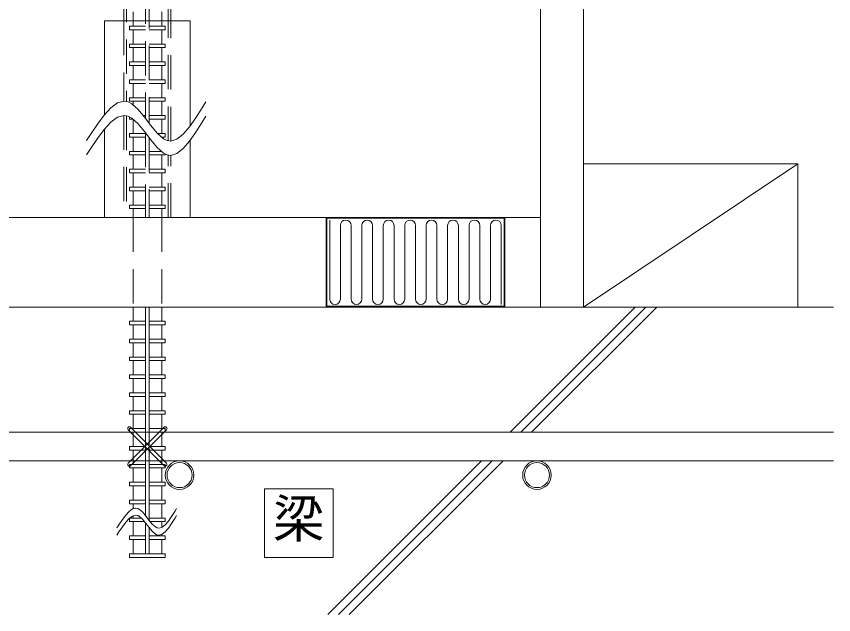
# Model space of a CAD drawing. Units: millimetres, scale not verified. Extents: x -1603 to 1603, y -1111 to 1111.
# Drawn here: x 743.3 to 972, y -874 to -706.8 of the extents above; entities that cross this region are included whole.
import ezdxf
from ezdxf.enums import TextEntityAlignment as Align

# ---------------------------------------------------------------- set-up
doc = ezdxf.new("R2010")
doc.units = ezdxf.units.MM
doc.header["$LTSCALE"] = 8
doc.linetypes.add('DASHED1', pattern=[1.8, 1.2, -0.6])
doc.layers.add('4-0_通り芯', color=5, linetype='Continuous', lineweight=9)
doc.styles.add('ＭＳ ゴシック', font='')
doc.styles.get('ＭＳ ゴシック').set_extended_font_data('MS Gothic')

msp = doc.modelspace()

# ---------------------------------------------------------------- linework, layer by layer
at = {"layer": '4-0_通り芯', "color": 7}
for p, q in [((890, -558), (890, -788)), ((902, -558), (902, -788)), ((768, -708), (768, -734.247)), ((792, -708), (768, -708)), ((792, -708), (792, -737.388)), ((768, -738.247), (768, -763)), ((792, -741.388), (792, -763)), ((792, -763), (768, -763)), ((670, -788), (972, -788)), ((881.5, -823), (916.5, -788)), ((884.5, -823), (919.5, -788)), ((887.5, -823), (922.5, -788)), ((774.646, -831.646), (784.646, -821.646)), ((774.646, -822.354), (784.646, -832.354)), ((775.354, -821.646), (785.354, -831.646)), ((775.354, -832.354), (785.354, -822.354)), ((830.5, -874), (873.5, -831)), ((833.5, -874), (876.5, -831)), ((836.5, -874), (879.5, -831))]:
    msp.add_line(p, q, dxfattribs=at)
at = {"layer": '4-0_通り芯', "color": 2}
for p, q in [((773.45, -685.353), (773.45, -708)), ((786.55, -708), (786.55, -685.408))]:
    msp.add_line(p, q, dxfattribs=at)
at = {"layer": '4-0_通り芯', "color": 2, "linetype": 'DASHED1'}
for p, q in [((774.2, -684.406), (774.2, -730.552)), ((785.8, -741.542), (785.8, -686.452)), ((773.45, -708), (773.45, -730.458)), ((786.55, -741.634), (786.55, -708)), ((773.45, -734.458), (773.45, -763)), ((774.2, -734.552), (774.2, -763)), ((785.8, -763), (785.8, -745.542)), ((786.55, -763), (786.55, -745.634))]:
    msp.add_line(p, q, dxfattribs=at)
at = {"layer": '4-0_通り芯', "color": 4, "linetype": 'DASHED1'}
for p, q in [((779.5, -684.855), (779.5, -735.35)), ((780.5, -686.165), (780.5, -736.672)), ((776, -705.5), (776, -709.5)), ((784, -705.5), (784, -709.5)), ((776, -710.5), (776, -714.5)), ((784, -710.5), (784, -714.5)), ((776, -715.5), (776, -719.5)), ((784, -715.5), (784, -719.5)), ((776, -720.5), (776, -724.5)), ((784, -720.5), (784, -724.5)), ((776, -725.5), (776, -729.5)), ((784, -725.5), (784, -729.5)), ((776, -730.5), (776, -731.491)), ((784, -730.5), (784, -734.5)), ((776, -735.5), (776, -739.5)), ((784, -735.5), (784, -739.5)), ((776, -740.5), (776, -744.5)), ((779.5, -739.35), (779.5, -763)), ((780.5, -740.672), (780.5, -763)), ((776, -745.5), (776, -749.5)), ((784, -745.5), (784, -749.5)), ((776, -750.5), (776, -754.5)), ((784, -750.5), (784, -754.5)), ((776, -755.5), (776, -759.5)), ((784, -755.5), (784, -759.5)), ((776, -760.5), (776, -763)), ((784, -760.5), (784, -763)), ((776, -763), (776, -788)), ((784, -763), (784, -788))]:
    msp.add_line(p, q, dxfattribs=at)
at = {"layer": '4-0_通り芯', "linetype": 'DASHED1'}
for p, q in [((775, -709.5), (779.5, -709.5)), ((775, -710.5), (775, -709.5)), ((779.5, -710.5), (775, -710.5)), ((780.5, -709.5), (785, -709.5)), ((785, -710.5), (780.5, -710.5)), ((785, -709.5), (785, -710.5)), ((775, -714.5), (779.5, -714.5)), ((775, -715.5), (775, -714.5)), ((779.5, -715.5), (775, -715.5)), ((780.5, -714.5), (785, -714.5)), ((785, -715.5), (780.5, -715.5)), ((785, -714.5), (785, -715.5)), ((775, -719.5), (779.5, -719.5)), ((775, -720.5), (775, -719.5)), ((780.5, -719.5), (785, -719.5)), ((785, -719.5), (785, -720.5)), ((779.5, -720.5), (775, -720.5)), ((785, -720.5), (780.5, -720.5)), ((775, -724.5), (779.5, -724.5)), ((775, -725.5), (775, -724.5)), ((780.5, -724.5), (785, -724.5)), ((785, -724.5), (785, -725.5)), ((779.5, -725.5), (775, -725.5)), ((785, -725.5), (780.5, -725.5)), ((775, -729.5), (779.5, -729.5)), ((775, -730.5), (775, -729.5)), ((779.5, -730.5), (775, -730.5)), ((780.5, -729.5), (785, -729.5)), ((785, -730.5), (780.5, -730.5)), ((785, -729.5), (785, -730.5)), ((778.827, -734.5), (779.5, -734.5)), ((785, -735.5), (780.5, -735.5)), ((775, -739.5), (779.5, -739.5)), ((775, -740.5), (775, -739.5)), ((779.5, -740.5), (775, -740.5)), ((782.813, -739.5), (785, -739.5)), ((785, -740.5), (783.931, -740.5)), ((785, -739.5), (785, -740.5)), ((775, -744.5), (779.5, -744.5)), ((775, -745.5), (775, -744.5)), ((780.5, -744.5), (783.931, -744.5)), ((785, -745.251), (785, -745.5)), ((779.5, -745.5), (775, -745.5)), ((785, -745.5), (780.5, -745.5)), ((775, -749.5), (779.5, -749.5)), ((775, -750.5), (775, -749.5)), ((780.5, -749.5), (785, -749.5)), ((785, -749.5), (785, -750.5)), ((779.5, -750.5), (775, -750.5)), ((785, -750.5), (780.5, -750.5)), ((775, -754.5), (779.5, -754.5)), ((775, -755.5), (775, -754.5)), ((780.5, -754.5), (785, -754.5)), ((785, -754.5), (785, -755.5)), ((779.5, -755.5), (775, -755.5)), ((785, -755.5), (780.5, -755.5)), ((775, -759.5), (779.5, -759.5)), ((775, -760.5), (775, -759.5)), ((779.5, -760.5), (775, -760.5)), ((780.5, -759.5), (785, -759.5)), ((785, -760.5), (780.5, -760.5)), ((785, -759.5), (785, -760.5))]:
    msp.add_line(p, q, dxfattribs=at)
at = {"layer": '4-0_通り芯', "color": 3}
for p, q in [((769.797, -732.288), (771.68, -730.918)), ((771.68, -730.918), (773.551, -730.432)), ((773.551, -730.432), (774.629, -730.631)), ((774.629, -730.631), (775.666, -731.185)), ((775.666, -731.185), (777.443, -732.809)), ((795.34, -732.325), (796.366, -730.631)), ((767.906, -734.35), (769.797, -732.288)), ((777.443, -732.809), (779.209, -734.966)), ((793.573, -735.141), (795.34, -732.325)), ((766.007, -736.91), (767.906, -734.35)), ((769.797, -736.288), (771.68, -734.918)), ((771.68, -734.918), (773.551, -734.432)), ((773.551, -734.432), (774.629, -734.631)), ((774.629, -734.631), (775.666, -735.185)), ((775.666, -735.185), (777.443, -736.809)), ((779.209, -734.966), (780.969, -737.292)), ((791.806, -737.665), (793.573, -735.141)), ((795.34, -736.325), (796.366, -734.631)), ((764.104, -739.774), (766.007, -736.91)), ((766.007, -740.91), (767.906, -738.35)), ((767.906, -738.35), (769.797, -736.288)), ((777.443, -736.809), (779.209, -738.966)), ((780.969, -737.292), (782.725, -739.421)), ((790.04, -739.714), (791.806, -737.665)), ((793.573, -739.141), (795.34, -736.325)), ((763, -741.499), (764.104, -739.774)), ((779.209, -738.966), (780.969, -741.292)), ((782.725, -739.421), (784.479, -740.99)), ((788.277, -741.102), (790.04, -739.714)), ((791.806, -741.665), (793.573, -739.141)), ((764.104, -743.774), (766.007, -740.91)), ((780.969, -741.292), (782.725, -743.421)), ((784.479, -740.99), (785.498, -741.499)), ((785.498, -741.499), (786.517, -741.644)), ((786.517, -741.644), (788.277, -741.102)), ((790.04, -743.714), (791.806, -741.665)), ((763, -745.499), (764.104, -743.774)), ((782.725, -743.421), (784.479, -744.99)), ((784.479, -744.99), (785.498, -745.499)), ((786.517, -745.644), (788.277, -745.102)), ((788.277, -745.102), (790.04, -743.714)), ((785.498, -745.499), (786.517, -745.644)), ((902, -788), (962, -748)), ((902, -748), (902, -788)), ((962, -748), (902, -748)), ((962, -788), (962, -748)), ((830, -763), (830, -788)), ((830.2, -763.2), (830.2, -787.8)), ((880, -763), (880, -788)), ((830.2, -787.8), (879.8, -787.8)), ((902, -788), (962, -788)), ((773.953, -846.169), (774.899, -845.139)), ((774.899, -845.139), (775.84, -844.453)), ((775.84, -844.453), (776.775, -844.21)), ((776.775, -844.21), (777.315, -844.31)), ((777.315, -844.31), (777.833, -844.587)), ((777.833, -844.587), (778.721, -845.399)), ((778.721, -845.399), (779.605, -846.478)), ((786.786, -846.565), (787.67, -845.157)), ((787.67, -845.157), (788.183, -844.31)), ((772.052, -848.882), (773.003, -847.449)), ((773.003, -847.449), (773.953, -846.169)), ((773.003, -849.449), (773.953, -848.169)), ((773.953, -848.169), (774.899, -847.139)), ((774.899, -847.139), (775.84, -846.453)), ((775.84, -846.453), (776.775, -846.21)), ((776.775, -846.21), (777.315, -846.31)), ((777.315, -846.31), (777.833, -846.587)), ((777.833, -846.587), (778.721, -847.399)), ((778.721, -847.399), (779.605, -848.478)), ((779.605, -846.478), (780.485, -847.64)), ((780.485, -847.64), (781.362, -848.705)), ((785.02, -848.851), (785.903, -847.827)), ((785.903, -847.827), (786.786, -846.565)), ((786.786, -848.565), (787.67, -847.157)), ((787.67, -847.157), (788.183, -846.31)), ((771.5, -849.744), (772.052, -848.882)), ((772.052, -850.882), (773.003, -849.449)), ((779.605, -848.478), (780.485, -849.64)), ((780.485, -849.64), (781.362, -850.705)), ((781.362, -848.705), (782.24, -849.489)), ((782.24, -849.489), (782.749, -849.744)), ((782.749, -849.744), (783.259, -849.817)), ((783.259, -849.817), (784.139, -849.545)), ((784.139, -849.545), (785.02, -848.851)), ((785.02, -850.851), (785.903, -849.827)), ((785.903, -849.827), (786.786, -848.565)), ((771.5, -851.744), (772.052, -850.882)), ((781.362, -850.705), (782.24, -851.489)), ((782.24, -851.489), (782.749, -851.744)), ((782.749, -851.744), (783.259, -851.817)), ((783.259, -851.817), (784.139, -851.545)), ((784.139, -851.545), (785.02, -850.851))]:
    msp.add_line(p, q, dxfattribs=at)
at = {"layer": '4-0_通り芯', "color": 4}
for p, q in [((690, -763), (890, -763)), ((776, -792), (776, -788)), ((779.5, -846.35), (779.5, -788)), ((780.5, -847.64), (780.5, -788)), ((784, -792), (784, -788)), ((776, -797), (776, -793)), ((784, -797), (784, -793)), ((776, -802), (776, -798)), ((784, -802), (784, -798)), ((776, -807), (776, -803)), ((784, -807), (784, -803)), ((776, -812), (776, -808)), ((784, -812), (784, -808)), ((776, -817), (776, -813)), ((784, -817), (784, -813)), ((776, -822), (776, -818)), ((784, -822), (784, -818)), ((716, -823), (972, -823)), ((776, -827), (776, -823)), ((784, -827), (784, -823)), ((776, -832), (776, -828)), ((784, -832), (784, -828)), ((716, -831), (972, -831)), ((776, -837), (776, -833)), ((784, -837), (784, -833)), ((776, -842), (776, -838)), ((784, -842), (784, -838)), ((776, -844.412), (776, -843)), ((784, -847), (784, -843)), ((776, -847), (776, -846.412)), ((776, -852), (776, -848)), ((784, -849.588), (784, -848)), ((779.5, -857), (779.5, -848.35)), ((780.5, -857), (780.5, -849.64)), ((784, -852), (784, -851.588)), ((776, -857), (776, -853)), ((784, -857), (784, -853))]:
    msp.add_line(p, q, dxfattribs=at)
at = {"layer": '4-0_通り芯'}
for p, q in [((831, -763.7), (831, -785.8)), ((834, -765.2), (834, -785.8)), ((837, -765.2), (837, -785.8)), ((840, -765.2), (840, -785.8)), ((843, -765.2), (843, -785.8)), ((846, -765.2), (846, -785.8)), ((849, -765.2), (849, -785.8)), ((852, -765.2), (852, -785.8)), ((855, -765.2), (855, -785.8)), ((858, -765.2), (858, -785.8)), ((861, -765.2), (861, -785.8)), ((864, -765.2), (864, -785.8)), ((867, -765.2), (867, -785.8)), ((870, -765.2), (870, -785.8)), ((873, -765.2), (873, -785.8)), ((876, -765.2), (876, -785.8)), ((879, -765.2), (879, -787.3)), ((779.5, -792), (775, -792)), ((775, -792), (775, -793)), ((775, -793), (779.5, -793)), ((785, -792), (780.5, -792)), ((780.5, -793), (785, -793)), ((785, -793), (785, -792)), ((779.5, -797), (775, -797)), ((775, -797), (775, -798)), ((775, -798), (779.5, -798)), ((785, -797), (780.5, -797)), ((780.5, -798), (785, -798)), ((785, -798), (785, -797)), ((779.5, -802), (775, -802)), ((775, -802), (775, -803)), ((785, -802), (780.5, -802)), ((785, -803), (785, -802)), ((775, -803), (779.5, -803)), ((780.5, -803), (785, -803)), ((779.5, -807), (775, -807)), ((775, -807), (775, -808)), ((785, -807), (780.5, -807)), ((785, -808), (785, -807)), ((775, -808), (779.5, -808)), ((780.5, -808), (785, -808)), ((779.5, -812), (775, -812)), ((775, -812), (775, -813)), ((775, -813), (779.5, -813)), ((785, -812), (780.5, -812)), ((780.5, -813), (785, -813)), ((785, -813), (785, -812)), ((779.5, -817), (775, -817)), ((775, -817), (775, -818)), ((775, -818), (779.5, -818)), ((785, -817), (780.5, -817)), ((780.5, -818), (785, -818)), ((785, -818), (785, -817)), ((779.5, -822), (775, -822)), ((775, -822), (775, -823)), ((775, -823), (779.5, -823)), ((785, -822), (780.5, -822)), ((780.5, -823), (785, -823)), ((785, -823), (785, -822)), ((779.5, -827), (775, -827)), ((775, -827), (775, -828)), ((785, -827), (780.5, -827)), ((785, -828), (785, -827)), ((775, -828), (779.5, -828)), ((780.5, -828), (785, -828)), ((779.5, -832), (775, -832)), ((775, -832), (775, -833)), ((785, -832), (780.5, -832)), ((785, -833), (785, -832)), ((775, -833), (779.5, -833)), ((780.5, -833), (785, -833)), ((779.5, -837), (775, -837)), ((775, -837), (775, -838)), ((775, -838), (779.5, -838)), ((785, -837), (780.5, -837)), ((780.5, -838), (785, -838)), ((785, -838), (785, -837)), ((779.5, -842), (775, -842)), ((775, -842), (775, -843)), ((775, -843), (779.5, -843)), ((785, -842), (780.5, -842)), ((780.5, -843), (785, -843)), ((785, -843), (785, -842)), ((778.285, -847), (775, -847)), ((775, -847), (775, -848)), ((775, -848), (779.214, -848)), ((785, -847), (780.5, -847)), ((780.781, -848), (785, -848)), ((785, -848), (785, -847)), ((779.5, -852), (775, -852)), ((775, -852), (775, -853)), ((785, -852), (780.5, -852)), ((785, -853), (785, -852)), ((775, -853), (779.5, -853)), ((780.5, -853), (785, -853)), ((785, -857), (775, -857)), ((775, -857), (775, -858)), ((785, -858), (785, -857)), ((775, -858), (785, -858))]:
    msp.add_line(p, q, dxfattribs=at)
at = {"layer": '4-0_通り芯', "linetype": 'DASHED1'}
for points in [[(776.01, -735.5), (775, -735.5), (775, -734.829)], [(780.5, -734.5), (785, -734.5), (785, -735.5)]]:
    msp.add_lwpolyline(points, dxfattribs=at)
at = {"layer": '4-0_通り芯', "color": 3}
msp.add_lwpolyline([(830.2, -763.2), (879.8, -763.2), (879.8, -787.8)], dxfattribs=at)
at = {"layer": '4-0_通り芯', "color": 7}
msp.add_lwpolyline([(812.733, -838.8), (812.733, -858), (831.933, -858), (831.933, -838.8)], close=True, dxfattribs=at)
at = {"layer": '4-0_通り芯', "color": 4}
for centre in [(789, -835), (889, -835)]:
    msp.add_circle(centre, 4, dxfattribs=at)
at = {"layer": '4-0_通り芯'}
for centre in [(789, -835), (889, -835)]:
    msp.add_circle(centre, 3.5, dxfattribs=at)
for centre, start, end in [((835.5, -765.2), 0, 180), ((841.5, -765.2), 0, 180), ((847.5, -765.2), 0, 180), ((853.5, -765.2), 0, 180), ((859.5, -765.2), 0, 180), ((865.5, -765.2), 0, 180), ((871.5, -765.2), 0, 180), ((877.5, -765.2), 0, 180), ((832.5, -785.8), 180, 0), ((838.5, -785.8), 180, 0), ((844.5, -785.8), 180, 0), ((850.5, -785.8), 180, 0), ((856.5, -785.8), 180, 0), ((862.5, -785.8), 180, 0), ((868.5, -785.8), 180, 0), ((874.5, -785.8), 180, 0)]:
    msp.add_arc(centre, 1.5, start, end, dxfattribs=at)
at = {"layer": '4-0_通り芯', "color": 7}
for centre, start, end in [((775, -822), 45, 225), ((785, -822), 315, 135), ((775, -832), 135, 315), ((785, -832), 225, 45)]:
    msp.add_arc(centre, 0.5, start, end, dxfattribs=at)

# ---------------------------------------------------------------- texts
at = {"layer": '4-0_通り芯', "color": 7, "style": 'ＭＳ ゴシック'}
msp.add_text('梁', height=10.56, dxfattribs=at).set_placement((815.133, -855.6), align=Align.BOTTOM_LEFT)

doc.saveas('drawing.dxf')
